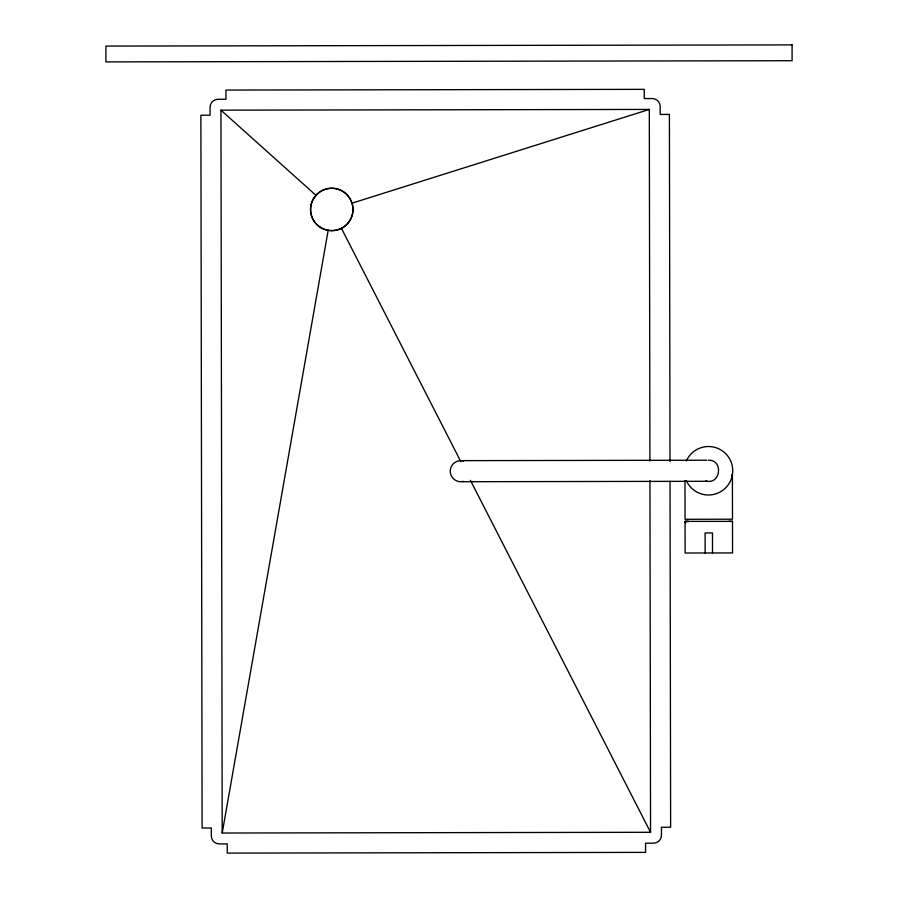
<?xml version="1.0" encoding="UTF-8"?>
<svg xmlns="http://www.w3.org/2000/svg" width="898" height="898" viewBox="0 0 898 898"><rect width="100%" height="100%" fill="white"/><g stroke="black" fill="none" stroke-linecap="round" stroke-linejoin="round"><path stroke-width="1.35" d="M732.499 521.311L732.544 552.932L685.118 553.011L685.062 521.39L732.499 521.379L728.783 521.311M649.95 480.666L650.556 832.289L222.199 833.03L328.197 230.214M351.937 203.206L649.31 109.421L649.916 461.056M708.432 460.225C723.653 459.653 720.746 485.212 705.817 480.946M222.199 833.03L220.953 110.162L649.31 109.421M462.38 460.64L706.849 460.214M731.567 474.93L732.409 474.93L732.487 519.201L685.062 519.28L684.994 480.542M462.279 481.721L707.029 481.294M220.953 110.162L316.051 195.405M341.397 228.249L460.842 461.628M470.429 480.351L650.556 832.289M685.062 521.536L688.766 521.457L685.062 521.39A24.863 5.253 12.5 0 0 685.746 522.928M712.518 552.966L712.484 532.941L705.11 532.952L705.143 552.977M669.998 461.718L669.403 114.405L660.198 114.428L660.187 106.48A7.947 7.947 0 0 0 652.229 98.544L644.27 98.555L644.259 89.351L225.937 90.069L225.948 99.274L218.001 99.285A7.947 7.947 0 0 0 210.065 107.255L210.076 115.202L200.883 115.213L202.106 828.046L211.311 828.023L211.322 835.982A7.947 7.947 0 0 0 219.28 843.918L227.239 843.895L227.25 853.1L645.572 852.382L645.561 843.177L653.508 843.166A7.947 7.947 0 0 0 661.444 835.207L661.433 827.249L670.626 827.238L670.031 481.328M463.458 481.384A10.54 10.54 0 0 1 450.246 471.124A10.54 10.54 0 0 1 463.57 461.022M686.33 460.932A24.246 24.246 0 0 1 723.384 451.627A24.246 24.246 0 0 1 723.451 489.837A24.246 24.246 0 0 1 686.364 480.654M316.736 194.496L313.38 198.896A21.114 20.957 89.8 0 0 316.792 224.5C323.471 231.089 334.269 232.481 342.407 227.823A21.204 21.193 -89.8 0 0 352.252 203.947L350.119 198.84L346.74 194.451A21.103 20.923 -0.1 0 0 316.736 194.496M792.081 44.9L105.897 46.079L105.919 61.895L792.103 60.716L792.081 44.9M316.792 224.5A21.215 21.215 0 0 0 352.263 214.925A21.215 21.215 0 0 0 326.243 188.995A21.215 21.215 0 0 0 316.792 224.5"/></g></svg>
